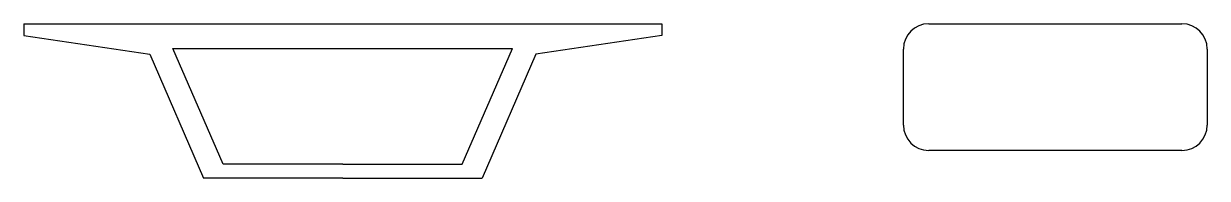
# Model space of a CAD drawing. Header units: millimetres. Extents: x 6878 to 30249, y -4101 to -1053.
import ezdxf

# ---------------------------------------------------------------- set-up
doc = ezdxf.new("R2010")
doc.units = ezdxf.units.MM
doc.header["$LTSCALE"] = 3000
doc.header["$MEASUREMENT"] = 0
doc.linetypes.add('CONTINOUS', pattern=[0])
doc.layers.add('girder', color=1, linetype='CONTINUOUS')
doc.layers.add('pier', color=6, linetype='CONTINUOUS')

msp = doc.modelspace()

# ---------------------------------------------------------------- linework, layer by layer
at = {"layer": 'girder', "linetype": 'CONTINOUS'}
for p, q in [((6878, -1053), (19478, -1053)), ((6878, -1053), (6878, -1283)), ((19478, -1053), (19478, -1283)), ((6878, -1283), (9367, -1657)), ((19478, -1283), (16988, -1657)), ((10816, -3826), (9826, -1543)), ((9826, -1543), (16529, -1543)), ((15539, -3826), (16529, -1543)), ((9367, -1657), (10428, -4101)), ((16988, -1657), (15928, -4101)), ((13178, -3821), (10816, -3826)), ((13178, -3821), (15539, -3826)), ((13178, -4101), (10428, -4101)), ((13178, -4101), (15928, -4101))]:
    msp.add_line(p, q, dxfattribs=at)
at = {"layer": 'pier', "linetype": 'CONTINOUS'}
for p, q in [((24749, -1053), (29749, -1053)), ((24249, -3053), (24249, -1553)), ((30249, -1553), (30249, -3053)), ((29749, -3553), (24749, -3553))]:
    msp.add_line(p, q, dxfattribs=at)
for centre, start, end in [((24749, -1553), 90, 180), ((29749, -1553), 0, 90), ((24749, -3053), 180, 270), ((29749, -3053), 270, 0)]:
    msp.add_arc(centre, 500, start, end, dxfattribs=at)

doc.saveas('drawing.dxf')
